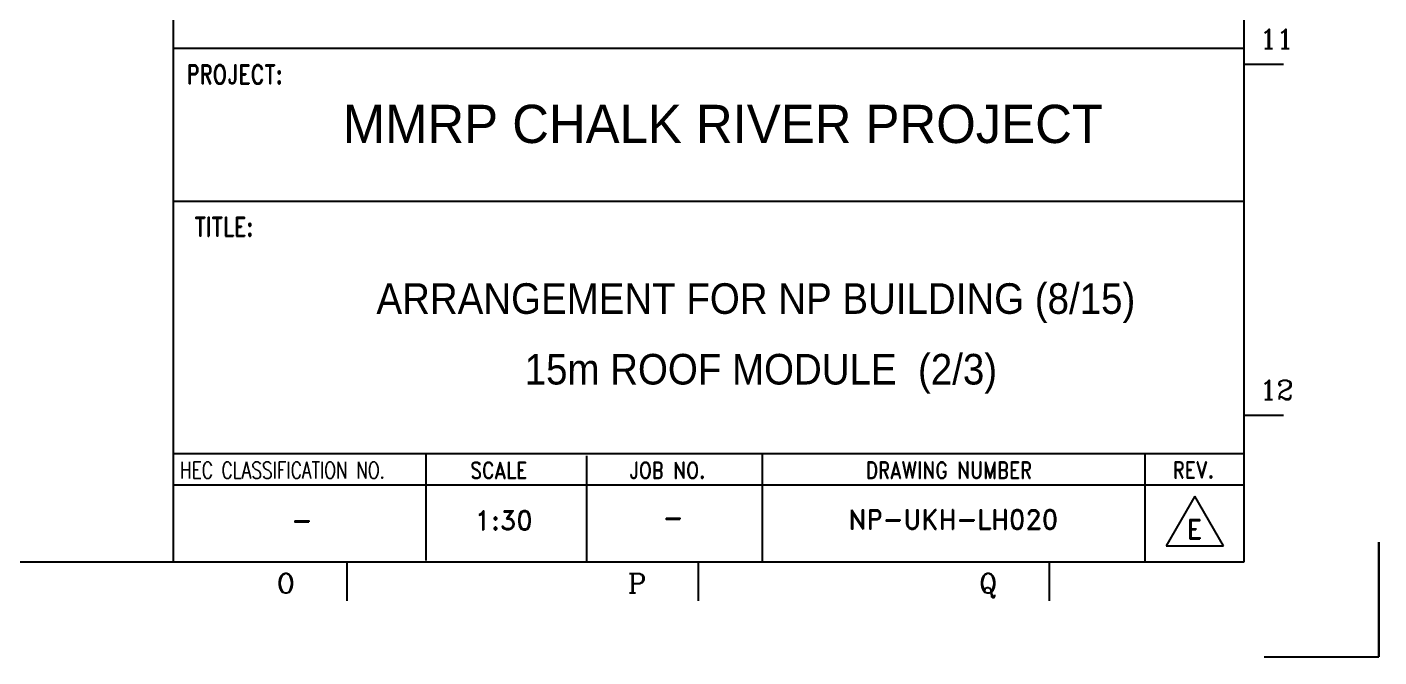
# Model space of a CAD drawing. Header units: millimetres. Extents: x 376548 to 485787, y -156716 to -17718.
# Drawn here: x 441508 to 449003, y -128678 to -125184 of the extents above; entities that cross this region are included whole.
import ezdxf
from ezdxf.enums import TextEntityAlignment as Align

# ---------------------------------------------------------------- set-up
doc = ezdxf.new("R2010")
doc.units = ezdxf.units.MM
doc.header["$LTSCALE"] = 2
doc.layers.add('TAN-TIT', color=30, linetype='Continuous')
doc.styles.add('COM', font='COMPLEX', dxfattribs={"height": 5})
doc.styles.add('KIM3', font='ROMAND.shx', dxfattribs={"width": 1.25, "height": 3})
doc.styles.add('KJR', font='arial.ttf', dxfattribs={"width": 0.8})
doc.styles.add('RD', font='sanss___.ttf')
doc.styles.add('RD20', font='ROMAND.SHX', dxfattribs={"width": 0.8, "height": 2})
doc.styles.add('RD6', font='ROMAND.shx', dxfattribs={"width": 0.83, "height": 6})

# ---------------------------------------------------------------- blocks, each defined once
blk = doc.blocks.new('BORDER')
at = {"layer": 'TAN-TIT'}
for p, q in [((23282.3, 352), (23282.3, 16468)), ((19323.7, 4632.3), (19323.7, 352)), ((19323.7, 2250.8), (23282.3, 2250.8)), ((23282.3, 2191.5), (23426.6, 2191.5)), ((19323.7, 1685.2), (23282.3, 1685.2)), ((23282.3, 893.7), (23426.6, 893.7)), ((19323.7, 752.1), (23282.3, 752.1)), ((20256.8, 752.1), (20256.8, 356.3)), ((20850.6, 743.6), (20850.6, 347.7)), ((21501, 747.9), (21501, 352)), ((22914.8, 747.9), (22914.8, 352)), ((23282.3, 634.8), (19323.7, 634.8)), ((23100, 594.2), (22993.9, 410.6)), ((23206, 410.6), (23100, 594.2)), ((23282.3, 485.6), (23282.3, 489.9)), ((22993.9, 410.6), (23206, 410.6)), ((497.7, 352), (23282.3, 352)), ((19965.6, 352), (19965.6, 207.8)), ((21263.4, 352), (21263.4, 207.8)), ((22561.3, 352), (22561.3, 207.8))]:
    blk.add_line(p, q, dxfattribs=at)
at = {"layer": 'TAN-TIT', "linetype": 'Continuous'}
for p, q in [((23780, 0), (23780, 424.1)), ((23780, 424.1), (23780, 0)), ((23355.9, 0), (23780, 0))]:
    blk.add_line(p, q, dxfattribs=at)
at = {"layer": 'TAN-TIT', "style": 'COM'}
for s, p in [('11', (23340, 2249.2)), ('12', (23340, 951.3)), ('O', (19706, 236.6)), ('P', (21003.9, 236.6)), ('Q', (22301.7, 236.6))]:
    blk.add_text(s, height=72.1, dxfattribs=at).set_placement(p)
at = {"layer": 'TAN-TIT', "style": 'RD6'}
for s, height, width, p in [('PROJECT:', 70.69, 0.8, (19372.4, 2118.2)), ('TITLE:', 70.69, 0.8, (19402.5, 1555.1)), ('HEC CLASSIFICATION NO.', 61.2, 0.75, (19348.9, 659.8)), ('SCALE', 61.2, 0.83, (20421.6, 659.4)), ('JOB NO.', 61.2, 0.83, (21008, 659.4)), ('DRAWING NUMBER', 61.2, 0.83, (21883.6, 659.9)), ('REV.', 61.2, 0.83, (23018.5, 660.5))]:
    blk.add_text(s, height=height, dxfattribs=dict(at, width=width)).set_placement(p)

msp = doc.modelspace()

# ---------------------------------------------------------------- block references
at = {"xscale": 1.5, "yscale": 1.5, "zscale": 1.5}
msp.add_blockref('BORDER', (413332.8, -128677.6), dxfattribs=at)

# ---------------------------------------------------------------- texts
at = {"style": 'KJR', "width": 0.9519}
msp.add_text('MMRP CHALK RIVER PROJECT', height=212.069, dxfattribs=at).set_placement((443257.8, -125827.7), (447472.8, -125827.7), align=Align.FIT)
at = {"style": 'RD', "width": 0.9}
for s, p in [('ARRANGEMENT FOR NP BUILDING (8/15)', (443445, -126774.9)), ('15m ROOF MODULE  (2/3)', (444266.8, -127166.7))]:
    msp.add_text(s, height=169.655, dxfattribs=at).set_placement(p)
for s, height, style, p in [('-', 106, 'RD20', (443032, -127972.9)), ('1:30', 106.03, 'RD20', (444150.3, -127972.9)), ('-', 106, 'RD20', (445089.1, -127958.2)), ('NP-UKH-LH020', 106.034, 'KIM3', (446642.9, -127968.4)), ('E', 106, 'RD20', (447980.1, -128021.9))]:
    msp.add_text(s, height=height, dxfattribs=dict(style=style)).set_placement(p, align=Align.CENTER)

doc.saveas('drawing.dxf')
